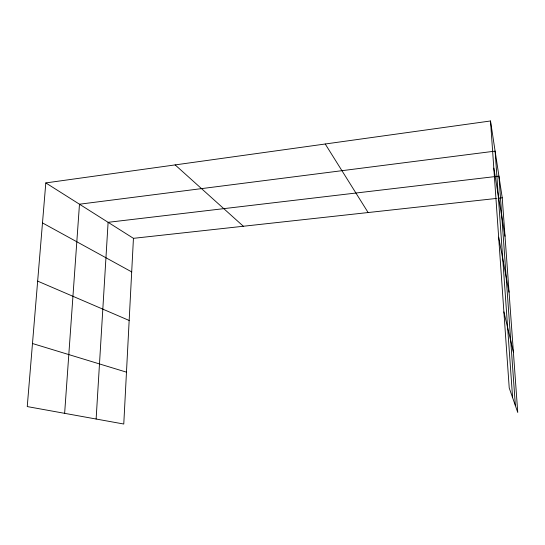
<?xml version="1.0" encoding="UTF-8"?>
<svg xmlns="http://www.w3.org/2000/svg" width="545" height="545" viewBox="0 0 545 545"><rect width="100%" height="100%" fill="white"/><g stroke="black" fill="none" stroke-linecap="round" stroke-linejoin="round"><path stroke-width="0.82" d="M45.807 182.922L133.443 238.335L123.77 424.024L27.25 406.577L45.807 182.922L490.507 120.976L502.238 197.801L517.75 412.456L509.228 387.979L490.507 120.976M96.124 419.023L108.108 222.319L498.927 176.13L515.379 405.644M64.637 413.335L79.481 204.212L495.105 151.122L512.613 397.693M133.443 238.335L496.366 198.448M498.041 198.264L502.238 197.801M32.482 343.514L126.474 372.16M37.66 281.118L129.165 320.467M42.49 222.919L131.699 271.907M175.149 164.903L243.349 226.257M325.236 144.003L368.127 212.543M503.893 311.856L513.383 352.07M498.655 237.191L509.057 292.215M493.811 168.126L505.017 236.292"/></g></svg>
